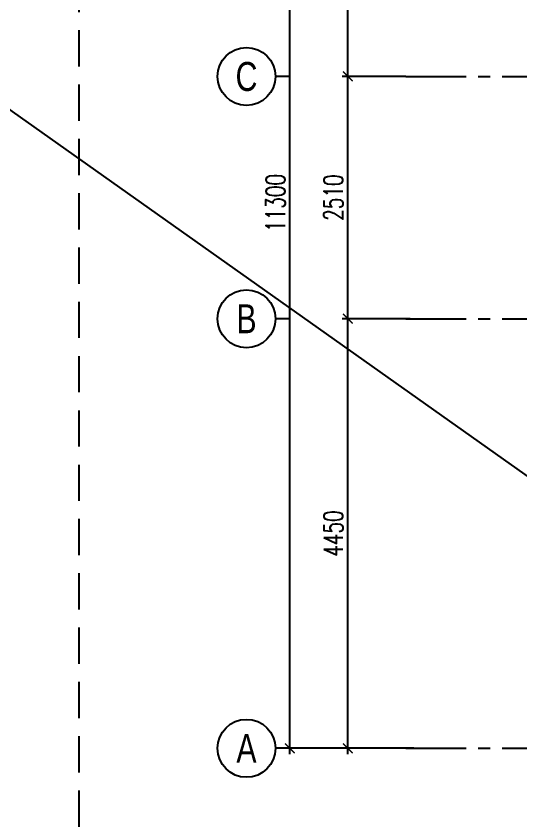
# Model space of a CAD drawing. Header units: millimetres. Extents: x -529861 to -223882, y -171969 to 61504.
# Drawn here: x -422558 to -417329, y -134464 to -126107 of the extents above; entities that cross this region are included whole.
import ezdxf
from ezdxf.enums import TextEntityAlignment as Align

# ---------------------------------------------------------------- set-up
doc = ezdxf.new("R2010")
doc.units = ezdxf.units.MM
doc.header["$LTSCALE"] = 5000
doc.linetypes.add('CENTER', pattern=[2, 1.25, -0.25, 0.25, -0.25])
doc.linetypes.add('HIDDEN', pattern=[0.375, 0.25, -0.125])
doc.layers.get('Defpoints').update_dxf_attribs({"color": 143})
for name, color, linetype in [('KCS_AXIS', 18, 'CENTER'), ('KCS_BORDER', 3, 'Continuous'), ('KCS_CHI', 1, 'Continuous'), ('KCS_DIM', 1, 'Continuous'), ('KCS_HIDDEN', 8, 'HIDDEN'), ('KCS_TEXT', 2, 'Continuous')]:
    doc.layers.add(name, color=color, linetype=linetype)
doc.layers.add('KCS_Plotter', color=11, linetype='Continuous', plot=False)
doc.styles.add('s-text', font='vnsimli.shx', dxfattribs={"width": 0.7})
doc.styles.add('style1', font='arial.ttf', dxfattribs={"width": 0.75})
doc.dimstyles.new('1-100s', dxfattribs={"dimtxt": 200, "dimasz": 100, "dimexe": 60, "dimexo": 0, "dimgap": 50, "dimtad": 1, "dimdec": 0, "dimzin": 0, "dimdsep": 46, "dimtxsty": 's-text', "dimblk1": 'ARCHTICK', "dimblk2": 'ARCHTICK', "dimsah": 1, "dimcen": 80, "dimdle": 60, "dimclrd": 9, "dimclre": 9, "dimclrt": 2, "dimadec": 0, "dimazin": 0, "dimtfac": 0.0001, "dimtdec": 0, "dimtix": 1, "dimtmove": 1, "dimatfit": 3, "dimldrblk": 'ARCHTICK', "dimfxl": 200, "dimtolj": 1, "dimtzin": 0, "dimarcsym": 0})

# ---------------------------------------------------------------- blocks, each defined once
blk = doc.blocks.new('_ArchTick')
at = {"color": 0, "linetype": 'ByBlock', "const_width": 0.15}
blk.add_lwpolyline([(-0.5, -0.5), (0.5, 0.5)], dxfattribs=at)
blk = doc.blocks.new('*D1160')
at = {"layer": 'Defpoints', "color": 0, "ltscale": 1500, "transparency": 16777216}
for p in [(-32095.3, -41687.5), (-31449, -41687.5), (-31412.2, -46137.5)]:
    blk.add_point(p, dxfattribs=at)
at = {"layer": 'KCS_DIM', "color": 9, "lineweight": -2, "ltscale": 1500, "transparency": 16777216}
for p, q in [((-31449, -41687.5), (-32155.3, -41687.5)), ((-32095.3, -46197.5), (-32095.3, -41627.5)), ((-31412.2, -46137.5), (-32155.3, -46137.5))]:
    blk.add_line(p, q, dxfattribs=at)
at = {"layer": 'KCS_DIM', "color": 9, "lineweight": -2, "ltscale": 1500, "transparency": 16777216, "xscale": 100, "yscale": 100, "zscale": 100}
for p, rotation in [((-32095.3, -41687.5), 90), ((-32095.3, -46137.5), 270)]:
    blk.add_blockref('_ArchTick', p, dxfattribs=dict(at, rotation=rotation))
at = {"layer": 'KCS_DIM', "color": 2, "ltscale": 1500, "transparency": 16777216, "insert": (-32245.3, -43912.5), "char_height": 200, "attachment_point": 5, "rotation": 90, "style": 's-text'}
blk.add_mtext('\\A1;4450', dxfattribs=at)
blk = doc.blocks.new('*D1161')
at = {"layer": 'Defpoints', "color": 0, "ltscale": 1500, "transparency": 16777216}
for p in [(-32095.3, -39177.5), (-31495.3, -39177.5), (-31449, -41687.5)]:
    blk.add_point(p, dxfattribs=at)
at = {"layer": 'KCS_DIM', "color": 9, "lineweight": -2, "ltscale": 1500, "transparency": 16777216}
for p, q in [((-31495.3, -39177.5), (-32155.3, -39177.5)), ((-32095.3, -41747.5), (-32095.3, -39117.5)), ((-31449, -41687.5), (-32155.3, -41687.5))]:
    blk.add_line(p, q, dxfattribs=at)
at = {"layer": 'KCS_DIM', "color": 9, "lineweight": -2, "ltscale": 1500, "transparency": 16777216, "xscale": 100, "yscale": 100, "zscale": 100}
for p, rotation in [((-32095.3, -39177.5), 90), ((-32095.3, -41687.5), 270)]:
    blk.add_blockref('_ArchTick', p, dxfattribs=dict(at, rotation=rotation))
at = {"layer": 'KCS_DIM', "color": 2, "ltscale": 1500, "transparency": 16777216, "insert": (-32245.3, -40432.5), "char_height": 200, "attachment_point": 5, "rotation": 90, "style": 's-text'}
blk.add_mtext('\\A1;2510', dxfattribs=at)
blk = doc.blocks.new('*D1162')
at = {"layer": 'Defpoints', "color": 0, "ltscale": 1500, "transparency": 16777216}
for p in [(-32095.3, -34837.5), (-31345.8, -34837.5), (-31495.3, -39177.5)]:
    blk.add_point(p, dxfattribs=at)
at = {"layer": 'KCS_DIM', "color": 9, "lineweight": -2, "ltscale": 1500, "transparency": 16777216}
for p, q in [((-31345.8, -34837.5), (-32155.3, -34837.5)), ((-32095.3, -39237.5), (-32095.3, -34777.5)), ((-31495.3, -39177.5), (-32155.3, -39177.5))]:
    blk.add_line(p, q, dxfattribs=at)
at = {"layer": 'KCS_DIM', "color": 9, "lineweight": -2, "ltscale": 1500, "transparency": 16777216, "xscale": 100, "yscale": 100, "zscale": 100}
for p, rotation in [((-32095.3, -34837.5), 90), ((-32095.3, -39177.5), 270)]:
    blk.add_blockref('_ArchTick', p, dxfattribs=dict(at, rotation=rotation))
at = {"layer": 'KCS_DIM', "color": 2, "ltscale": 1500, "transparency": 16777216, "insert": (-32245.3, -37007.5), "char_height": 200, "attachment_point": 5, "rotation": 90, "style": 's-text'}
blk.add_mtext('\\A1;4340', dxfattribs=at)
blk = doc.blocks.new('*D1163')
at = {"layer": 'Defpoints', "color": 0, "ltscale": 1500, "transparency": 16777216}
for p in [(-32695.3, -34837.5), (-31495.3, -34837.5), (-31495.3, -46137.5)]:
    blk.add_point(p, dxfattribs=at)
at = {"layer": 'KCS_DIM', "color": 9, "lineweight": -2, "ltscale": 1500, "transparency": 16777216}
for p, q in [((-31495.3, -34837.5), (-32755.3, -34837.5)), ((-32695.3, -46197.5), (-32695.3, -34777.5)), ((-31495.3, -46137.5), (-32755.3, -46137.5))]:
    blk.add_line(p, q, dxfattribs=at)
at = {"layer": 'KCS_DIM', "color": 9, "lineweight": -2, "ltscale": 1500, "transparency": 16777216, "xscale": 100, "yscale": 100, "zscale": 100}
for p, rotation in [((-32695.3, -34837.5), 90), ((-32695.3, -46137.5), 270)]:
    blk.add_blockref('_ArchTick', p, dxfattribs=dict(at, rotation=rotation))
at = {"layer": 'KCS_DIM', "color": 2, "ltscale": 1500, "transparency": 16777216, "insert": (-32845.3, -40487.5), "char_height": 200, "attachment_point": 5, "rotation": 90, "style": 's-text'}
blk.add_mtext('\\A1;11300', dxfattribs=at)
blk = doc.blocks.new('2-LUOI TRUC')
at = {"layer": 'KCS_AXIS', "ltscale": 0.1}
for p, q in [((-31495.3, -39177.5), (-22215.3, -39177.5)), ((-31495.3, -41687.5), (-22215.3, -41687.5)), ((-31495.3, -46137.5), (-22215.3, -46137.5))]:
    blk.add_line(p, q, dxfattribs=at)
at = {"layer": 'KCS_CHI', "ltscale": 1500}
for p, q in [((-32695.3, -39177.5), (-32845.3, -39177.5)), ((-32695.3, -41687.5), (-32845.3, -41687.5)), ((-32695.3, -46137.5), (-32845.3, -46137.5))]:
    blk.add_line(p, q, dxfattribs=at)
for centre in [(-33145.3, -39177.5), (-33145.3, -41687.5), (-33145.3, -46137.5)]:
    blk.add_circle(centre, 300, dxfattribs=at)
at = {"layer": 'KCS_TEXT', "color": 4, "ltscale": 1500, "style": 'style1', "width": 0.75}
for s, p in [('C', (-33145.3, -39177.5)), ('B', (-33145.3, -41687.5)), ('A', (-33145.3, -46137.5))]:
    blk.add_text(s, height=300, dxfattribs=at).set_placement(p, align=Align.MIDDLE_CENTER)
at = {"layer": 'KCS_DIM', "ltscale": 1500}
for base, p1, p2, picture, middle in [((-32695.3, -34837.5), (-31495.3, -46137.5), (-31495.3, -34837.5), '*D1163', (-32845.3, -40487.5)), ((-32095.3, -34837.5), (-31495.3, -39177.5), (-31345.8, -34837.5), '*D1162', (-32245.3, -37007.5)), ((-32095.3, -39177.5), (-31449, -41687.5), (-31495.3, -39177.5), '*D1161', (-32245.3, -40432.5)), ((-32095.3, -41687.5), (-31412.2, -46137.5), (-31449, -41687.5), '*D1160', (-32245.3, -43912.5))]:
    dim = blk.add_linear_dim(base=base, p1=p1, p2=p2, angle=90, dimstyle='1-100s', dxfattribs=at)
    dim.commit()
    dim.dimension.update_dxf_attribs({"geometry": picture, "text_midpoint": middle})
blk = doc.blocks.new('2-MBC')
at = {"layer": 'KCS_AXIS'}
blk.add_blockref('2-LUOI TRUC', (29995.3, 46027.5), dxfattribs=at)

msp = doc.modelspace()

# ---------------------------------------------------------------- linework, layer by layer
at = {"layer": 'KCS_HIDDEN', "ltscale": 0.3}
msp.add_line((-421907.62, -117815.82), (-421907.62, -140045.76), dxfattribs=at)
at = {"layer": 'KCS_Plotter', "linetype": 'ByBlock', "ltscale": 1500}
msp.add_line((-436270.98, -117428.54), (-403739.35, -140433.04), dxfattribs=at)

# ---------------------------------------------------------------- block references
at = {"layer": 'KCS_BORDER', "ltscale": 1500}
msp.add_blockref('2-MBC', (-417021.72, -133581.65), dxfattribs=at)

doc.saveas('drawing.dxf')
